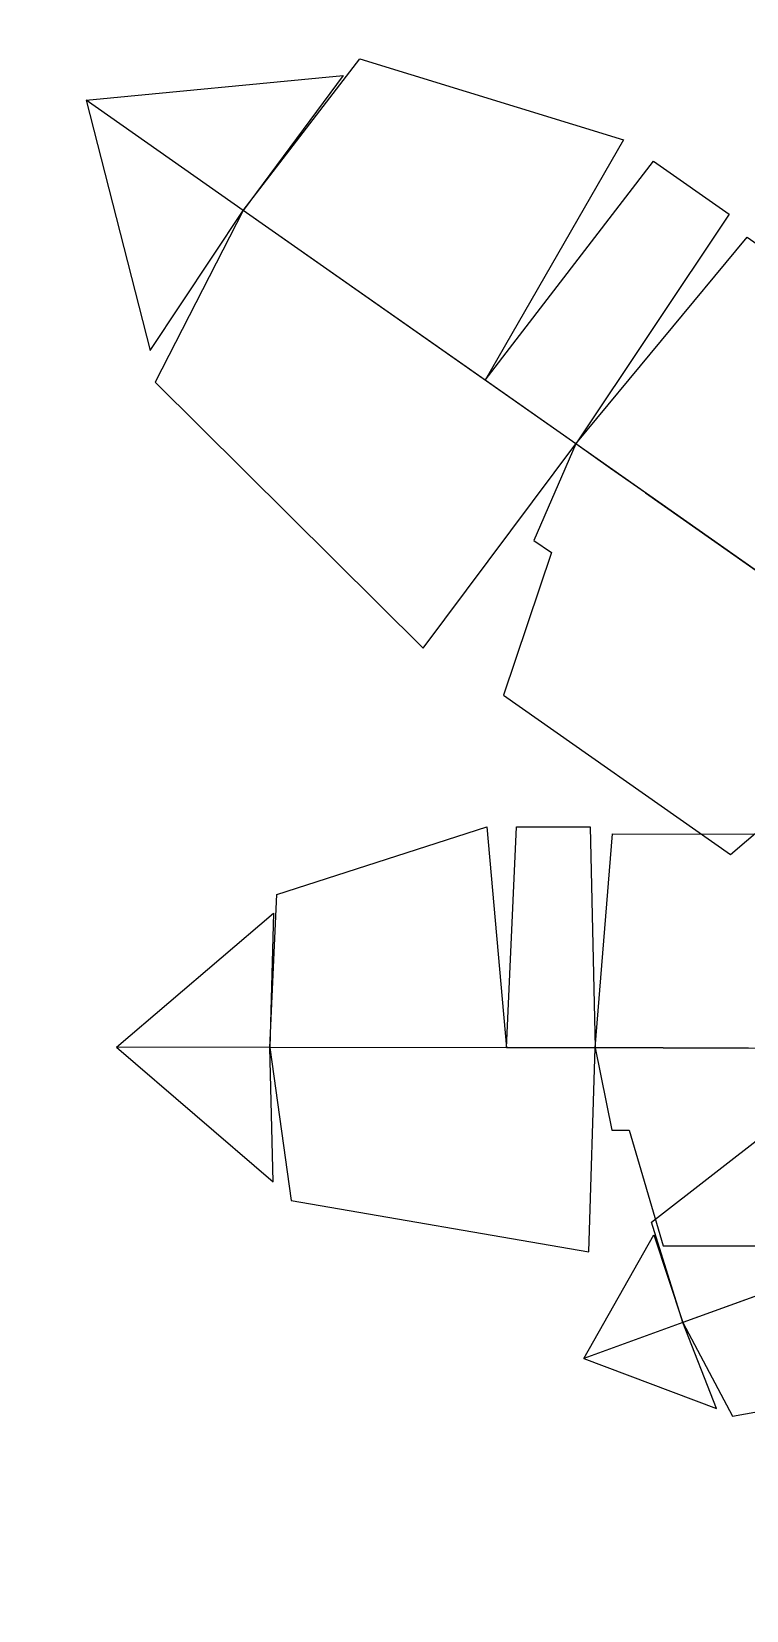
# Model space of a CAD drawing. Header units: inches. Extents: x 105.6 to 147.4, y 37.5 to 62.2.
# Drawn here: x 107.8521 to 108.0014, y 46.3108 to 46.6408 of the extents above; entities that cross this region are included whole.
import ezdxf

# ---------------------------------------------------------------- set-up
doc = ezdxf.new("R2010")
doc.units = ezdxf.units.IN
doc.header["$MEASUREMENT"] = 0
for name, color, linetype in [('Gradas', 1, 'Continuous'), ('muebles.', 1, 'Continuous'), ('TREE', 72, 'Continuous')]:
    doc.layers.add(name, color=color, linetype=linetype)

# ---------------------------------------------------------------- blocks, each defined once
blk = doc.blocks.new('plantita')
at = {"layer": 'TREE'}
for points in [[(72.92528, 68.59561, -0.33036), (72.96223, 68.64361, -0.33494), (73.04562, 68.61791, -0.28973), (73.00182, 68.54185, -0.27636)], [(72.92528, 68.59561, -0.33036), (72.96223, 68.64361, -0.33494), (73.04562, 68.61791, -0.28973), (73.00182, 68.54185, -0.27636)], [(72.87557, 68.63052, -0.43558), (72.95697, 68.63834, -0.34674), (72.92528, 68.59561, -0.33036), (72.87557, 68.63052, -0.43558)], [(72.87557, 68.63052, -0.43558), (72.95697, 68.63834, -0.34674), (72.92528, 68.59561, -0.33036), (72.87557, 68.63052, -0.43558)], [(72.87557, 68.63052, -0.43558), (72.89584, 68.5513, -0.34674), (72.92528, 68.59561, -0.33036), (72.87557, 68.63052, -0.43558)], [(72.87557, 68.63052, -0.43558), (72.89584, 68.5513, -0.34674), (72.92528, 68.59561, -0.33036), (72.87557, 68.63052, -0.43558)], [(73.00182, 68.54185, -0.27636), (73.05519, 68.61119, -0.28298), (73.07911, 68.59439, -0.2661), (73.03052, 68.52169, -0.25611)], [(73.00182, 68.54185, -0.27636), (73.05519, 68.61119, -0.28298), (73.07911, 68.59439, -0.2661), (73.03052, 68.52169, -0.25611)], [(72.92528, 68.59561, -0.33036), (72.89745, 68.5412, -0.33157), (72.98225, 68.45699, -0.2656), (73.03052, 68.52169, -0.25611)], [(72.92528, 68.59561, -0.33036), (72.89745, 68.5412, -0.33157), (72.98225, 68.45699, -0.2656), (73.03052, 68.52169, -0.25611)], [(73.03052, 68.52169, -0.25611), (73.08476, 68.58718, -0.23339), (73.17866, 68.52122, -0.23339), (73.12995, 68.45186, -0.25611)], [(73.03052, 68.52169, -0.25611), (73.08476, 68.58718, -0.23339), (73.17866, 68.52122, -0.23339), (73.12995, 68.45186, -0.25611)], [(72.93375, 68.3306, -0.14074), (72.93594, 68.37901, -0.14441), (73.00238, 68.40043, -0.10824), (73.00858, 68.33049, -0.09754)], [(72.93375, 68.3306, -0.14074), (72.93594, 68.37901, -0.14441), (73.00238, 68.40043, -0.10824), (73.00858, 68.33049, -0.09754)], [(73.00858, 68.33049, -0.09754), (73.01173, 68.40042, -0.10284), (73.03512, 68.40039, -0.08934), (73.03663, 68.33045, -0.08134)], [(73.00858, 68.33049, -0.09754), (73.01173, 68.40042, -0.10284), (73.03512, 68.40039, -0.08934), (73.03663, 68.33045, -0.08134)], [(73.03663, 68.33045, -0.08134), (73.04213, 68.39825, -0.06317), (73.13393, 68.39812, -0.06317), (73.13383, 68.33031, -0.08134)], [(73.03663, 68.33045, -0.08134), (73.04213, 68.39825, -0.06317), (73.13393, 68.39812, -0.06317), (73.13383, 68.33031, -0.08134)], [(72.88515, 68.33067, -0.22492), (72.93491, 68.37314, -0.15385), (72.93375, 68.3306, -0.14074), (72.88515, 68.33067, -0.22492)], [(72.88515, 68.33067, -0.22492), (72.93491, 68.37314, -0.15385), (72.93375, 68.3306, -0.14074), (72.88515, 68.33067, -0.22492)], [(72.88515, 68.33067, -0.22492), (72.93479, 68.28805, -0.15385), (72.93375, 68.3306, -0.14074), (72.88515, 68.33067, -0.22492)], [(72.88515, 68.33067, -0.22492), (72.93479, 68.28805, -0.15385), (72.93375, 68.3306, -0.14074), (72.88515, 68.33067, -0.22492)], [(72.93375, 68.3306, -0.14074), (72.94048, 68.28217, -0.14171), (73.03469, 68.2659, -0.08893), (73.03663, 68.33045, -0.08134)], [(72.93375, 68.3306, -0.14074), (72.94048, 68.28217, -0.14171), (73.03469, 68.2659, -0.08893), (73.03663, 68.33045, -0.08134)], [(73.06445, 68.2435, -0.06404), (73.05448, 68.27529, -0.06656), (73.09237, 68.30476, -0.0417), (73.11282, 68.26103, -0.03434)], [(73.06445, 68.2435, -0.06404), (73.05448, 68.27529, -0.06656), (73.09237, 68.30476, -0.0417), (73.11282, 68.26103, -0.03434)], [(73.03304, 68.23212, -0.12191), (73.0552, 68.27126, -0.07305), (73.06445, 68.2435, -0.06404), (73.03304, 68.23212, -0.12191)], [(73.03304, 68.23212, -0.12191), (73.0552, 68.27126, -0.07305), (73.06445, 68.2435, -0.06404), (73.03304, 68.23212, -0.12191)], [(73.06445, 68.2435, -0.06404), (73.08019, 68.2138, -0.06471), (73.14488, 68.22544, -0.02842), (73.13096, 68.2676, -0.0232)], [(73.06445, 68.2435, -0.06404), (73.08019, 68.2138, -0.06471), (73.14488, 68.22544, -0.02842), (73.13096, 68.2676, -0.0232)], [(73.03304, 68.23212, -0.12191), (73.07513, 68.21626, -0.07305), (73.06445, 68.2435, -0.06404), (73.03304, 68.23212, -0.12191)], [(73.03304, 68.23212, -0.12191), (73.07513, 68.21626, -0.07305), (73.06445, 68.2435, -0.06404), (73.03304, 68.23212, -0.12191)]]:
    blk.add_3dface(points, dxfattribs=at)
for points, invisible_edges in [([(73.03052, 68.52169, -0.25611), (73.01731, 68.49114, -0.24737), (73.02283, 68.48726, -0.24737), (73.04157, 68.51393, -0.25611)], 4), ([(73.03052, 68.52169, -0.25611), (73.01731, 68.49114, -0.24737), (73.02283, 68.48726, -0.24737), (73.04157, 68.51393, -0.25611)], 4), ([(73.04157, 68.51393, -0.25611), (73.02283, 68.48726, -0.24737), (73.00765, 68.44215, -0.23514), (73.05262, 68.50617, -0.25611)], 5), ([(73.04157, 68.51393, -0.25611), (73.02283, 68.48726, -0.24737), (73.00765, 68.44215, -0.23514), (73.05262, 68.50617, -0.25611)], 5), ([(73.05262, 68.50617, -0.25611), (73.00765, 68.44215, -0.23514), (73.07946, 68.39171, -0.23514), (73.09997, 68.40918, -0.24213)], 9), ([(73.05262, 68.50617, -0.25611), (73.00765, 68.44215, -0.23514), (73.07946, 68.39171, -0.23514), (73.09997, 68.40918, -0.24213)], 9), ([(73.05262, 68.50617, -0.25611), (73.12995, 68.45186, -0.25611), (73.09997, 68.40918, -0.24213)], 10), ([(73.05262, 68.50617, -0.25611), (73.12995, 68.45186, -0.25611), (73.09997, 68.40918, -0.24213)], 10), ([(73.03663, 68.33045, -0.08134), (73.042, 68.30436, -0.07436), (73.0474, 68.30436, -0.07436), (73.04743, 68.33044, -0.08134)], 4), ([(73.03663, 68.33045, -0.08134), (73.042, 68.30436, -0.07436), (73.0474, 68.30436, -0.07436), (73.04743, 68.33044, -0.08134)], 4), ([(73.04743, 68.33044, -0.08134), (73.0474, 68.30436, -0.07436), (73.05815, 68.26783, -0.06457), (73.05823, 68.33042, -0.08134)], 5), ([(73.04743, 68.33044, -0.08134), (73.0474, 68.30436, -0.07436), (73.05815, 68.26783, -0.06457), (73.05823, 68.33042, -0.08134)], 5), ([(73.05823, 68.33042, -0.08134), (73.05815, 68.26783, -0.06457), (73.12835, 68.26773, -0.06457), (73.13378, 68.28858, -0.07016)], 9), ([(73.05823, 68.33042, -0.08134), (73.05815, 68.26783, -0.06457), (73.12835, 68.26773, -0.06457), (73.13378, 68.28858, -0.07016)], 9), ([(73.05823, 68.33042, -0.08134), (73.13383, 68.33031, -0.08134), (73.13378, 68.28858, -0.07016)], 10), ([(73.05823, 68.33042, -0.08134), (73.13383, 68.33031, -0.08134), (73.13378, 68.28858, -0.07016)], 10)]:
    blk.add_3dface(points, dxfattribs=dict(at, invisible_edges=invisible_edges))

msp = doc.modelspace()

# ---------------------------------------------------------------- linework, layer by layer
at = {"layer": 'Gradas', "color": 1}
msp.add_arc((107.96549, 46.43741), 0.325, 90, 270, dxfattribs=at)
msp.add_arc((107.96549, 46.43741), 0.325, 90, 270, dxfattribs=at)
at = {"layer": 'muebles.', "color": 2}
for radius in [0.4425, 0.4425, 0.42, 0.42, 0.38, 0.38, 0.3575, 0.3575]:
    msp.add_arc((107.96549, 46.43741), radius, 90, 270, dxfattribs=at)

# ---------------------------------------------------------------- block references
at = {"xscale": 0.6599999999999966, "yscale": 0.6599999999999966, "zscale": 0.66}
msp.add_blockref('plantita', (59.7656, 1.33029, 0.01036), dxfattribs=at)

doc.saveas('drawing.dxf')
